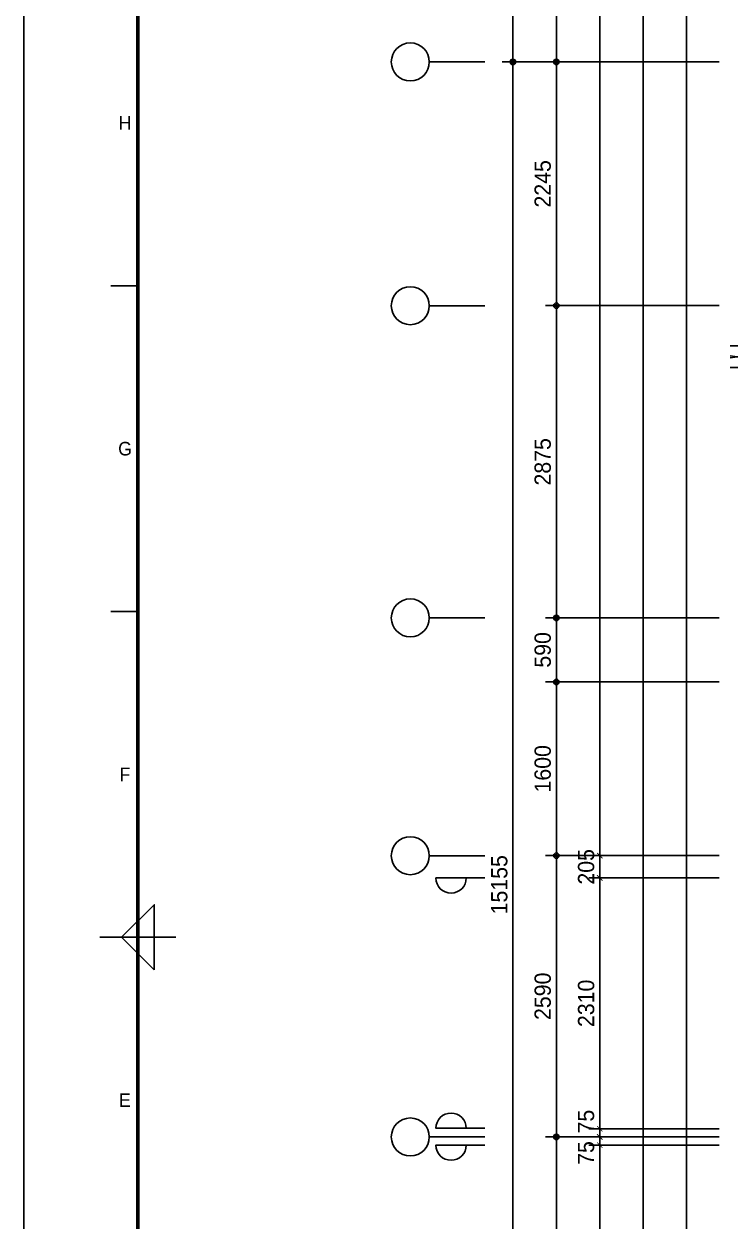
# Model space of a CAD drawing. Header units: millimetres. Extents: x 0 to 92204, y -190080 to 23760.
# Drawn here: x 0 to 6504, y -88743 to -77719 of the extents above; entities that cross this region are included whole.
import ezdxf
from ezdxf.enums import TextEntityAlignment as Align

# ---------------------------------------------------------------- set-up
doc = ezdxf.new("R2010")
doc.units = ezdxf.units.MM
doc.header["$LTSCALE"] = 100
doc.linetypes.add('AUDIT_D_220706163347-0', pattern=[0])
doc.layers.get('defpoints').update_dxf_attribs({"color": 139})
for name, color, linetype in [('A-치수', 7, 'AUDIT_D_220706163347-0'), ('AA-BORD-FORM', 7, 'Continuous'), ('AA-BORD-TEXT', 3, 'Continuous'), ('AA-XXXX-DIMS', 7, 'Continuous'), ('DIM', 7, 'AUDIT_D_220706163347-0'), ('창호-open', 4, 'Continuous')]:
    doc.layers.add(name, color=color, linetype=linetype)
doc.styles.add('HAUD01', font='Dotum.ttf')
doc.styles.add('맑은고딕', font='malgun.ttf', dxfattribs={"width": 0.9})
doc.dimstyles.new('DIM-50', dxfattribs={"dimscale": 50, "dimtxt": 3, "dimasz": 1, "dimexe": 2, "dimexo": 2, "dimgap": 1, "dimtad": 1, "dimdec": 0, "dimzin": 0, "dimdsep": 46, "dimtxsty": '맑은고딕', "dimblk1": 'DIMDOT', "dimblk2": 'DIMDOT', "dimsah": 1, "dimcen": 0.09, "dimdle": 2, "dimclrd": 7, "dimclre": 7, "dimclrt": 3, "dimadec": 0, "dimazin": 0, "dimtfac": 1, "dimtdec": 0, "dimtix": 1, "dimtmove": 2, "dimatfit": 3, "dimldrblk": 'DIMDOT', "dimfxl": 1, "dimtolj": 1, "dimtzin": 0, "dimarcsym": 0})
doc.dimstyles.new('MCDIM-50', dxfattribs={"dimscale": 50, "dimtxt": 3, "dimasz": 1, "dimexe": 2, "dimexo": 2, "dimgap": 1, "dimtad": 1, "dimdec": 0, "dimzin": 0, "dimdsep": 46, "dimtxsty": '맑은고딕', "dimblk1": 'ARCHTICK', "dimblk2": 'ARCHTICK', "dimsah": 1, "dimcen": 0.09, "dimdle": 2, "dimclrd": 7, "dimclre": 7, "dimclrt": 3, "dimadec": 0, "dimazin": 0, "dimtfac": 1, "dimtdec": 0, "dimtix": 1, "dimtmove": 2, "dimatfit": 3, "dimldrblk": 'ARCHTICK', "dimfxl": 1, "dimtolj": 1, "dimtzin": 0, "dimarcsym": 0})

# ---------------------------------------------------------------- blocks, each defined once
blk = doc.blocks.new('중심')
at = {"layer": 'DIM'}
blk.add_line((-350, 0), (0, 0), dxfattribs=at)
blk.add_circle((-470, 0), 120, dxfattribs=at)
blk = doc.blocks.new('DIMDOT')
at = {"layer": 'AA-XXXX-DIMS'}
for p, q in [((-1.5, 0), (1.5, 0)), ((0, -1.5), (0, 1.5))]:
    blk.add_line(p, q, dxfattribs=at)
for radius in [0.5, 0.25]:
    blk.add_circle((0, 0), radius, dxfattribs=at)
blk = doc.blocks.new('*D2662')
at = {"layer": 'defpoints', "color": 0, "transparency": 16777216}
for p in [(4904, -111728), (6504, -111728), (6504, -115303)]:
    blk.add_point(p, dxfattribs=at)
at = {"layer": 'DIM', "color": 7, "lineweight": -2, "transparency": 16777216}
for p, q in [((6404, -111728), (4804, -111728)), ((4904, -115253), (4904, -111778)), ((6404, -115303), (4804, -115303))]:
    blk.add_line(p, q, dxfattribs=at)
at = {"layer": 'DIM', "color": 7, "lineweight": -2, "transparency": 16777216, "xscale": 50, "yscale": 50, "zscale": 50}
for p, rotation in [((4904, -111728), 90), ((4904, -115303), 270)]:
    blk.add_blockref('DIMDOT', p, dxfattribs=dict(at, rotation=rotation))
at = {"layer": 'DIM', "color": 3, "transparency": 16777216, "insert": (4779, -113516), "char_height": 150, "attachment_point": 5, "rotation": 90, "style": 'HAUD01'}
blk.add_mtext('\\A1;3575', dxfattribs=at)
blk = doc.blocks.new('*D2663')
at = {"layer": 'defpoints', "color": 0, "transparency": 16777216}
for p in [(4904, -109138), (6504, -109138), (6504, -111728)]:
    blk.add_point(p, dxfattribs=at)
at = {"layer": 'DIM', "color": 7, "lineweight": -2, "transparency": 16777216}
for p, q in [((6404, -109138), (4804, -109138)), ((4904, -111678), (4904, -109188)), ((6404, -111728), (4804, -111728))]:
    blk.add_line(p, q, dxfattribs=at)
at = {"layer": 'DIM', "color": 7, "lineweight": -2, "transparency": 16777216, "xscale": 50, "yscale": 50, "zscale": 50}
for p, rotation in [((4904, -109138), 90), ((4904, -111728), 270)]:
    blk.add_blockref('DIMDOT', p, dxfattribs=dict(at, rotation=rotation))
at = {"layer": 'DIM', "color": 3, "transparency": 16777216, "insert": (4779, -110433), "char_height": 150, "attachment_point": 5, "rotation": 90, "style": 'HAUD01'}
blk.add_mtext('\\A1;2590', dxfattribs=at)
blk = doc.blocks.new('*D2664')
at = {"layer": 'defpoints', "color": 0, "transparency": 16777216}
for p in [(4904, -107538), (6504, -107538), (6504, -109138)]:
    blk.add_point(p, dxfattribs=at)
at = {"layer": 'DIM', "color": 7, "lineweight": -2, "transparency": 16777216}
for p, q in [((6404, -107538), (4804, -107538)), ((4904, -109088), (4904, -107588)), ((6404, -109138), (4804, -109138))]:
    blk.add_line(p, q, dxfattribs=at)
at = {"layer": 'DIM', "color": 7, "lineweight": -2, "transparency": 16777216, "xscale": 50, "yscale": 50, "zscale": 50}
for p, rotation in [((4904, -107538), 90), ((4904, -109138), 270)]:
    blk.add_blockref('DIMDOT', p, dxfattribs=dict(at, rotation=rotation))
at = {"layer": 'DIM', "color": 3, "transparency": 16777216, "insert": (4779, -108338), "char_height": 150, "attachment_point": 5, "rotation": 90, "style": 'HAUD01'}
blk.add_mtext('\\A1;1600', dxfattribs=at)
blk = doc.blocks.new('*D2665')
at = {"layer": 'defpoints', "color": 0, "transparency": 16777216}
for p in [(4904, -106948), (6504, -106948), (6504, -107538)]:
    blk.add_point(p, dxfattribs=at)
at = {"layer": 'DIM', "color": 7, "lineweight": -2, "transparency": 16777216}
for p, q in [((6404, -106948), (4804, -106948)), ((4904, -107488), (4904, -106998)), ((6404, -107538), (4804, -107538))]:
    blk.add_line(p, q, dxfattribs=at)
at = {"layer": 'DIM', "color": 7, "lineweight": -2, "transparency": 16777216, "xscale": 50, "yscale": 50, "zscale": 50}
for p, rotation in [((4904, -106948), 90), ((4904, -107538), 270)]:
    blk.add_blockref('DIMDOT', p, dxfattribs=dict(at, rotation=rotation))
at = {"layer": 'DIM', "color": 3, "transparency": 16777216, "insert": (4779, -107243), "char_height": 150, "attachment_point": 5, "rotation": 90, "style": 'HAUD01'}
blk.add_mtext('\\A1;590', dxfattribs=at)
blk = doc.blocks.new('*D2666')
at = {"layer": 'defpoints', "color": 0, "transparency": 16777216}
for p in [(4904, -104073), (6504, -104073), (6504, -106948)]:
    blk.add_point(p, dxfattribs=at)
at = {"layer": 'DIM', "color": 7, "lineweight": -2, "transparency": 16777216}
for p, q in [((6404, -104073), (4804, -104073)), ((4904, -106898), (4904, -104123)), ((6404, -106948), (4804, -106948))]:
    blk.add_line(p, q, dxfattribs=at)
at = {"layer": 'DIM', "color": 7, "lineweight": -2, "transparency": 16777216, "xscale": 50, "yscale": 50, "zscale": 50}
for p, rotation in [((4904, -104073), 90), ((4904, -106948), 270)]:
    blk.add_blockref('DIMDOT', p, dxfattribs=dict(at, rotation=rotation))
at = {"layer": 'DIM', "color": 3, "transparency": 16777216, "insert": (4779, -105511), "char_height": 150, "attachment_point": 5, "rotation": 90, "style": 'HAUD01'}
blk.add_mtext('\\A1;2875', dxfattribs=at)
blk = doc.blocks.new('*D2667')
at = {"layer": 'defpoints', "color": 0, "transparency": 16777216}
for p in [(4904, -101828), (6504, -101828), (6504, -104073)]:
    blk.add_point(p, dxfattribs=at)
at = {"layer": 'DIM', "color": 7, "lineweight": -2, "transparency": 16777216}
for p, q in [((6404, -101828), (4804, -101828)), ((4904, -104023), (4904, -101878)), ((6404, -104073), (4804, -104073))]:
    blk.add_line(p, q, dxfattribs=at)
at = {"layer": 'DIM', "color": 7, "lineweight": -2, "transparency": 16777216, "xscale": 50, "yscale": 50, "zscale": 50}
for p, rotation in [((4904, -101828), 90), ((4904, -104073), 270)]:
    blk.add_blockref('DIMDOT', p, dxfattribs=dict(at, rotation=rotation))
at = {"layer": 'DIM', "color": 3, "transparency": 16777216, "insert": (4779, -102951), "char_height": 150, "attachment_point": 5, "rotation": 90, "style": 'HAUD01'}
blk.add_mtext('\\A1;2245', dxfattribs=at)
blk = doc.blocks.new('*D2668')
at = {"layer": 'defpoints', "color": 0, "transparency": 16777216}
for p in [(4504, -101828), (6504, -101828), (6504, -116983)]:
    blk.add_point(p, dxfattribs=at)
at = {"layer": 'DIM', "color": 7, "lineweight": -2, "transparency": 16777216}
for p, q in [((6404, -101828), (4404, -101828)), ((4504, -116933), (4504, -101878)), ((6404, -116983), (4404, -116983))]:
    blk.add_line(p, q, dxfattribs=at)
at = {"layer": 'DIM', "color": 7, "lineweight": -2, "transparency": 16777216, "xscale": 50, "yscale": 50, "zscale": 50}
for p, rotation in [((4504, -101828), 90), ((4504, -116983), 270)]:
    blk.add_blockref('DIMDOT', p, dxfattribs=dict(at, rotation=rotation))
at = {"layer": 'DIM', "color": 3, "transparency": 16777216, "insert": (4379, -109406), "char_height": 150, "attachment_point": 5, "rotation": 90, "style": 'HAUD01'}
blk.add_mtext('\\A1;15155', dxfattribs=at)
blk = doc.blocks.new('_ArchTick')
at = {"color": 0, "linetype": 'ByBlock', "const_width": 0.15}
blk.add_lwpolyline([(-0.5, -0.5), (0.5, 0.5)], dxfattribs=at)
blk = doc.blocks.new('*D2670')
at = {"layer": 'defpoints', "color": 0, "linetype": 'ByBlock', "transparency": 16777216}
for p in [(5304, -111803), (6504, -111803), (6504, -115103)]:
    blk.add_point(p, dxfattribs=at)
at = {"layer": 'DIM', "color": 7, "linetype": 'ByBlock', "lineweight": -2, "transparency": 16777216}
for p, q in [((5304, -115203), (5304, -111703)), ((6404, -111803), (5204, -111803)), ((6404, -115103), (5204, -115103))]:
    blk.add_line(p, q, dxfattribs=at)
at = {"layer": 'DIM', "color": 7, "linetype": 'ByBlock', "lineweight": -2, "transparency": 16777216, "xscale": 50, "yscale": 50, "zscale": 50}
for p, rotation in [((5304, -111803), 90), ((5304, -115103), 270)]:
    blk.add_blockref('_ArchTick', p, dxfattribs=dict(at, rotation=rotation))
at = {"layer": 'DIM', "color": 3, "linetype": 'ByBlock', "transparency": 16777216, "insert": (5179, -113453), "char_height": 150, "attachment_point": 5, "rotation": 90, "style": 'HAUD01'}
blk.add_mtext('\\A1;3300', dxfattribs=at)
blk = doc.blocks.new('*D2671')
at = {"layer": 'defpoints', "color": 0, "linetype": 'ByBlock', "transparency": 16777216}
for p in [(5304, -111728), (6504, -111728), (6504, -111803)]:
    blk.add_point(p, dxfattribs=at)
at = {"layer": 'DIM', "color": 7, "linetype": 'ByBlock', "lineweight": -2, "transparency": 16777216}
for p, q in [((6404, -111728), (5204, -111728)), ((5304, -111728), (5304, -111678)), ((5304, -111803), (5304, -111728)), ((6404, -111803), (5204, -111803)), ((5304, -111803), (5304, -111853))]:
    blk.add_line(p, q, dxfattribs=at)
at = {"layer": 'DIM', "color": 7, "linetype": 'ByBlock', "lineweight": -2, "transparency": 16777216, "xscale": 50, "yscale": 50, "zscale": 50}
for p, rotation in [((5304, -111728), 270), ((5304, -111803), 90)]:
    blk.add_blockref('_ArchTick', p, dxfattribs=dict(at, rotation=rotation))
at = {"layer": 'DIM', "color": 3, "linetype": 'ByBlock', "transparency": 16777216, "insert": (5178, -111876), "char_height": 150, "attachment_point": 5, "rotation": 90, "style": 'HAUD01'}
blk.add_mtext('\\A1;75', dxfattribs=at)
blk = doc.blocks.new('*D2672')
at = {"layer": 'defpoints', "color": 0, "linetype": 'ByBlock', "transparency": 16777216}
for p in [(5304, -111653), (6504, -111653), (6504, -111728)]:
    blk.add_point(p, dxfattribs=at)
at = {"layer": 'DIM', "color": 7, "linetype": 'ByBlock', "lineweight": -2, "transparency": 16777216}
for p, q in [((6404, -111653), (5204, -111653)), ((5304, -111653), (5304, -111603)), ((5304, -111728), (5304, -111653)), ((6404, -111728), (5204, -111728)), ((5304, -111728), (5304, -111778))]:
    blk.add_line(p, q, dxfattribs=at)
at = {"layer": 'DIM', "color": 7, "linetype": 'ByBlock', "lineweight": -2, "transparency": 16777216, "xscale": 50, "yscale": 50, "zscale": 50}
for p, rotation in [((5304, -111653), 270), ((5304, -111728), 90)]:
    blk.add_blockref('_ArchTick', p, dxfattribs=dict(at, rotation=rotation))
at = {"layer": 'DIM', "color": 3, "linetype": 'ByBlock', "transparency": 16777216, "insert": (5178, -111587), "char_height": 150, "attachment_point": 5, "rotation": 90, "style": 'HAUD01'}
blk.add_mtext('\\A1;75', dxfattribs=at)
blk = doc.blocks.new('*D2673')
at = {"layer": 'defpoints', "color": 0, "linetype": 'ByBlock', "transparency": 16777216}
for p in [(5304, -109343), (6504, -109343), (6504, -111653)]:
    blk.add_point(p, dxfattribs=at)
at = {"layer": 'DIM', "color": 7, "linetype": 'ByBlock', "lineweight": -2, "transparency": 16777216}
for p, q in [((5304, -111753), (5304, -109243)), ((6404, -109343), (5204, -109343)), ((6404, -111653), (5204, -111653))]:
    blk.add_line(p, q, dxfattribs=at)
at = {"layer": 'DIM', "color": 7, "linetype": 'ByBlock', "lineweight": -2, "transparency": 16777216, "xscale": 50, "yscale": 50, "zscale": 50}
for p, rotation in [((5304, -109343), 90), ((5304, -111653), 270)]:
    blk.add_blockref('_ArchTick', p, dxfattribs=dict(at, rotation=rotation))
at = {"layer": 'DIM', "color": 3, "linetype": 'ByBlock', "transparency": 16777216, "insert": (5179, -110498), "char_height": 150, "attachment_point": 5, "rotation": 90, "style": 'HAUD01'}
blk.add_mtext('\\A1;2310', dxfattribs=at)
blk = doc.blocks.new('*D2674')
at = {"layer": 'defpoints', "color": 0, "linetype": 'ByBlock', "transparency": 16777216}
for p in [(5304, -109138), (6504, -109138), (6504, -109343)]:
    blk.add_point(p, dxfattribs=at)
at = {"layer": 'DIM', "color": 7, "linetype": 'ByBlock', "lineweight": -2, "transparency": 16777216}
for p, q in [((6404, -109138), (5204, -109138)), ((5304, -109138), (5304, -109088)), ((5304, -109343), (5304, -109138)), ((6404, -109343), (5204, -109343)), ((5304, -109343), (5304, -109393))]:
    blk.add_line(p, q, dxfattribs=at)
at = {"layer": 'DIM', "color": 7, "linetype": 'ByBlock', "lineweight": -2, "transparency": 16777216, "xscale": 50, "yscale": 50, "zscale": 50}
for p, rotation in [((5304, -109138), 270), ((5304, -109343), 90)]:
    blk.add_blockref('_ArchTick', p, dxfattribs=dict(at, rotation=rotation))
at = {"layer": 'DIM', "color": 3, "linetype": 'ByBlock', "transparency": 16777216, "insert": (5179, -109241), "char_height": 150, "attachment_point": 5, "rotation": 90, "style": 'HAUD01'}
blk.add_mtext('\\A1;205', dxfattribs=at)
blk = doc.blocks.new('XR-FORM 청주월명')
at = {"layer": 'AA-BORD-FORM', "color": 2}
for p, q in [((21, 417), (16, 417)), ((21, 357), (16, 357)), ((28, 297), (14, 297))]:
    blk.add_line(p, q, dxfattribs=at)
at = {"layer": 'AA-BORD-FORM', "color": 1}
blk.add_lwpolyline([(0, 0), (841, 0), (841, 594), (0, 594)], close=True, dxfattribs=at)
at = {"layer": 'AA-BORD-FORM', "color": 2, "const_width": 0.682}
blk.add_lwpolyline([(21, 17), (21, 577), (821, 577), (821, 17)], close=True, dxfattribs=at)
at = {"layer": 'AA-BORD-FORM', "color": 2}
blk.add_lwpolyline([(24, 291), (18, 297), (24, 303)], close=True, dxfattribs=at)
at = {"layer": 'AA-BORD-TEXT', "color": 7, "style": 'HAUD01'}
for s, p in [('H', (18.63, 447)), ('G', (18.63, 387)), ('F', (18.61, 327)), ('E', (18.61, 267))]:
    blk.add_text(s, height=2.5, dxfattribs=at).set_placement(p, align=Align.MIDDLE_CENTER)
blk = doc.blocks.new('DIM-1108')
at = {"layer": 'DIM'}
for points in [[(4074.3, -109343.4, -1), (3794.3, -109343.4), (4244.3, -109343.4)], [(4074.3, -111648.4, 1), (3794.3, -111648.4), (4244.3, -111648.4)], [(4074.3, -111803.4, -1), (3794.3, -111803.4), (4244.3, -111803.4)]]:
    blk.add_lwpolyline(points, format="xyb", dxfattribs=at)
at = {"layer": 'A-치수', "xscale": -1.458333333333333, "yscale": 1.458333333333333, "zscale": 1.458333333333333, "rotation": 180}
for p in [(4244.3, -101828.4), (4244.3, -104073.4), (4244.3, -106948.4), (4244.3, -109138.4), (4244.3, -111728.4)]:
    blk.add_blockref('중심', p, dxfattribs=at)
at = {"layer": 'DIM'}
for base, p1, p2, picture, middle in [((4504.1, -101828.4), (6504.1, -116983.4), (6504.1, -101828.4), '*D2668', (4379, -109405.9)), ((4904.1, -101828.4), (6504.1, -104073.4), (6504.1, -101828.4), '*D2667', (4779, -102950.9)), ((4904.1, -104073.4), (6504.1, -106948.4), (6504.1, -104073.4), '*D2666', (4779, -105510.9)), ((4904.1, -106948.4), (6504.1, -107538.4), (6504.1, -106948.4), '*D2665', (4779, -107243.4)), ((4904.1, -107538.4), (6504.1, -109138.4), (6504.1, -107538.4), '*D2664', (4779, -108338.4)), ((4904.1, -109138.4), (6504.1, -111728.4), (6504.1, -109138.4), '*D2663', (4779, -110433.4)), ((4904.1, -111728.4), (6504.1, -115303.4), (6504.1, -111728.4), '*D2662', (4779, -113515.9))]:
    dim = blk.add_linear_dim(base=base, p1=p1, p2=p2, angle=90, dimstyle='DIM-50', override={"dimscale": 50, "dimtxsty": 'HAUD01'}, dxfattribs=at)
    dim.commit()
    dim.dimension.update_dxf_attribs({"geometry": picture, "text_midpoint": middle})
at = {"layer": 'DIM', "linetype": 'ByBlock'}
for base, p1, p2, picture, middle in [((5304.1, -109138.4), (6504.1, -109343.4), (6504.1, -109138.4), '*D2674', (5179, -109240.9)), ((5304.1, -109343.4), (6504.1, -111653.4), (6504.1, -109343.4), '*D2673', (5179, -110498.4)), ((5304.1, -111803.4), (6504.1, -115103.4), (6504.1, -111803.4), '*D2670', (5179, -113453.4))]:
    dim = blk.add_linear_dim(base=base, p1=p1, p2=p2, angle=90, dimstyle='MCDIM-50', override={"dimtxsty": 'HAUD01'}, dxfattribs=at)
    dim.commit()
    dim.dimension.update_dxf_attribs({"geometry": picture, "text_midpoint": middle})
for base, p1, p2, picture, middle in [((5304.1, -111653.4), (6504.1, -111728.4), (6504.1, -111653.4), '*D2672', (5177.8, -111587.3)), ((5304.1, -111728.4), (6504.1, -111803.4), (6504.1, -111728.4), '*D2671', (5177.8, -111876.1))]:
    dim = blk.add_linear_dim(base=base, p1=p1, p2=p2, angle=90, dimstyle='MCDIM-50', override={"dimtxsty": 'HAUD01'}, dxfattribs=at)
    dim.commit()
    dim.dimension.update_dxf_attribs({"geometry": picture, "text_midpoint": middle, "dimtype": 128})

msp = doc.modelspace()

# ---------------------------------------------------------------- linework, layer by layer
at = {"layer": 'defpoints'}
for points in [[(4504.1, -75003.4), (34828.9, -75003.4), (34828.9, -95523.4), (4504.1, -95523.4)], [(4904.1, -75403.4), (34428.9, -75403.4), (34428.9, -95123.4), (4904.1, -95123.4)], [(5304.1, -75803.4), (34028.9, -75803.4), (34028.9, -94723.4), (5304.1, -94723.4)], [(5704.1, -76203.4), (33628.9, -76203.4), (33628.9, -94323.4), (5704.1, -94323.4)], [(6104.1, -76603.4), (33228.9, -76603.4), (33228.9, -93923.4), (6104.1, -93923.4)]]:
    msp.add_lwpolyline(points, close=True, dxfattribs=at)
at = {"layer": '창호-open'}
for p, q in [((7258.9, -80683.4), (6504.1, -80792.6)), ((6504.1, -80774.1), (7258.9, -80883.4))]:
    msp.add_line(p, q, dxfattribs=at)
msp.add_lwpolyline([(6504.1, -80683.4), (7258.9, -80683.4), (7258.9, -80883.4), (6504.1, -80883.4)], dxfattribs=at)

# ---------------------------------------------------------------- block references
msp.add_blockref('DIM-1108', (0, 23760))
at = {"xscale": 50, "yscale": 50, "zscale": 50}
msp.add_blockref('XR-FORM 청주월명', (0, -100980), dxfattribs=at)

doc.saveas('drawing.dxf')
